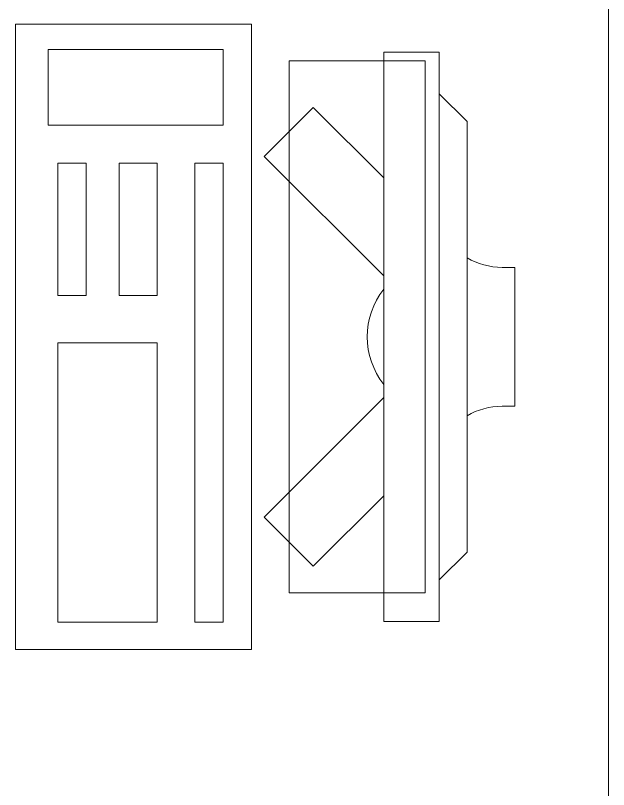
# Model space of a CAD drawing. Header units: millimetres. Extents: x -160614 to 59925, y -157025 to 0.
# Drawn here: x -113837 to -113410, y -111329 to -110771 of the extents above; entities that cross this region are included whole.
import ezdxf

# ---------------------------------------------------------------- set-up
doc = ezdxf.new("R2010")
doc.units = ezdxf.units.MM
doc.header["$LTSCALE"] = 8
doc.layers.get('0').update_dxf_attribs({"color": 9, "lineweight": 5})
doc.layers.add('72_EGR_EQP_TAG', color=9, linetype='Continuous', lineweight=5)
doc.layers.add('LOADING', color=9, linetype='Continuous', lineweight=5)
doc.layers.get('0').off()
doc.layers.get('0').freeze()

# ---------------------------------------------------------------- blocks, each defined once
blk = doc.blocks.new('GF21043-P')
blk.add_line((0.8000000000000007, 0.75), (-0.8000000000000007, 0.75))
blk = doc.blocks.new('ITCWLS1-P')
at = {"layer": 'LOADING'}
for p, q in [((-0.1699999999364366, 0.4500000000224986), (-0.1699999999982538, 2.177102942368947e-11)), ((-0.1699999999400745, 0.4500000000224986), (5.8179239204037e-11, 0.4500000000006708)), ((5.8179239204037e-11, 0.4500000000006708), (0, -5.684341886080801e-14)), ((-0.265089450882698, 0.4300000000221189, 5.314275900412946e-09), (-0.3050894508817521, 0.4300000000222326, 5.3202569008301e-09)), ((-0.3050894508817521, 0.4300000000222326, 5.3202569008301e-09), (-0.3050894508804873, 0.02000000002220759, 5.343067100739562e-09)), ((-0.265089450882698, 0.4300000000221189, 5.314275900412946e-09), (-0.2650894508814332, 0.0200000000220939, 5.33708610118977e-09)), ((-0.1495693687724042, 0.4304734261704652), (-0.1291389324400143, 0.4304734261667704)), ((-0.1291389324400143, 0.4304734261667704), (-0.1291389324433112, 0.4089273506178301)), ((-0.1969999999456604, 0.4093850739918139), (-0.2949999999728163, 0.409385074006309)), ((-0.2949999999692636, 0.0263850739974032), (-0.2949999999146087, 0.409385074006309)), ((-0.1969999999965069, 0.0263850739865461), (-0.1969999999456604, 0.4093850739918139)), ((-0.3250894508822739, 0.3800000000193791, 5.32572680053689e-09), (-0.3050894508818089, 0.4000000000197019, 5.321744499936498e-09)), ((-0.3250894508822739, 0.3800000000193791, 5.32572680053689e-09), (-0.325089450880796, 0.07000000002517481, 5.343578302063889e-09)), ((-0.3503228691952387, 0.2750000000220325), (-0.3596121910766215, 0.2750000000220325)), ((-0.3596121910766215, 0.1750000000220666), (-0.3596121910766215, 0.2750000000220325)), ((-0.3503228691952245, 0.1750000000220666), (-0.3596121910766215, 0.1750000000220666)), ((-0.325089450880796, 0.07000000002517481, 5.343578302063889e-09), (-0.3050894508804731, 0.05000000002468141, 5.341579500765803e-09)), ((-0.1969999999965069, 0.0263850739865461), (-0.2949999999728163, 0.0263850739974032)), ((-0.3050894508804873, 0.02000000002220759, 5.343067100739562e-09), (-0.2650894508814332, 0.0200000000220939, 5.33708610118977e-09)), ((-0.1699999999982538, 2.177102942368947e-11), (0, -5.684341886080801e-14))]:
    blk.add_line(p, q, dxfattribs=at)
at = {"layer": 'LOADING', "extrusion": (2.482808999990439e-10, 3.184079999999999e-10, -1)}
for p, q in [((-0.2650894508823001, 0.3395227402161254), (-0.2144258003355617, 0.3901863907624943)), ((-0.1790704612764102, 0.3548310517031723), (-0.2144258003355617, 0.3901863907624943)), ((-0.2650894508822148, 0.2688120620978225), (-0.1790704612764102, 0.3548310517031723))]:
    blk.add_line(p, q, dxfattribs=at)
at = {"layer": 'LOADING', "extrusion": (2.482808999990439e-10, -3.184080000000002e-10, -1)}
for p, q in [((-0.265089450881959, 0.1811879379461629), (-0.1790704612764387, 0.09516894834109735)), ((-0.2650894508817601, 0.110477259827519), (-0.2144258003355617, 0.05981360928160484)), ((-0.1790704612764387, 0.09516894834109735), (-0.2144258003355617, 0.05981360928160484))]:
    blk.add_line(p, q, dxfattribs=at)
at = {"layer": 'LOADING'}
for points in [[(-0.1291389324433112, 0.4089273506178301), (-0.1291389324869954, 0.09995759135557591), (-0.1495693688193853, 0.0999575913592139), (-0.1495693687722905, 0.4304734261704652)], [(-0.149568471824324, 0.0999575913592139), (-0.1495690132306038, 0.09995768589050158), (-0.1495695460430682, 0.09995784057798573), (-0.1495700616679869, 0.0999580554217232), (-0.1495705601055022, 0.09995831323413995), (-0.1495710241680115, 0.0999586226091651), (-0.1495714452618131, 0.09995897495298323), (-0.1495718147930063, 0.09995936167166519), (-0.1495721327618185, 0.09995977417167978), (-0.1495724507305738, 0.09996034135917853), (-0.1495726999493172, 0.09996092573419446), (-0.1495728718243754, 0.09996152729667074), (-0.1495729663555494, 0.09996212885920386), (-0.1495729921367399, 0.09996274760925417), (-0.1495729405743305, 0.09996335776543219), (-0.1495728202617954, 0.09996397651542566), (-0.1495726226055183, 0.09996458667166053), (-0.1495723390117689, 0.09996511948423858), (-0.1495720382305308, 0.09996560073420824), (-0.1495716858868263, 0.09996603042168317), (-0.1495713077617609, 0.0999663999529048), (-0.1495708780743144, 0.09996673510914889), (-0.1495703968242879, 0.09996703589047229), (-0.1495698640117951, 0.09996728510918729), (-0.1495692882305946, 0.09996750854668335), (-0.1495686866679762, 0.09996762026548822), (-0.1495680679180111, 0.09996765464046575), (-0.1495674319805573, 0.09996762026548822), (-0.1495667960429898, 0.09996750854668335), (-0.1495661772930532, 0.09996732807798026), (-0.1495655843242218, 0.09996707026550666), (-0.1495650343242687, 0.09996674370296432), (-0.1495645444805405, 0.09996633120294973), (-0.149564123386881, 0.0999659187028783), (-0.1495637624492474, 0.0999654202654483), (-0.1495634530742791, 0.0999648702654099), (-0.1495632124492658, 0.09996427729669222), (-0.1495630319805059, 0.09996365854669875), (-0.1495629288555165, 0.09996303120288985), (-0.1495629030742975, 0.09996240385925148), (-0.1495629632305508, 0.09996180229671836), (-0.149563074949242, 0.09996130385917468), (-0.1495632382304564, 0.09996082260920502), (-0.1495634530742791, 0.09996035854669572), (-0.1495637022930794, 0.0999599116717036), (-0.1495639858868287, 0.0999595077654476), (-0.1495643038555272, 0.09995912964046738), (-0.1495646476055015, 0.09995880307798188), (-0.1495650171368368, 0.09995851089041707), (-0.1495654124492773, 0.09995826167170208), (-0.1495658335431074, 0.09995804682796461), (-0.1495667015118443, 0.09995775464045664), (-0.1495675952618285, 0.09995760854667424), (-0.149568471824324, 0.0999575913592139)], [(-0.1495726226055183, 0.0999608827654015), (-0.1495727429180533, 0.09996131245293327), (-0.1495728374493126, 0.09996174214046505), (-0.1495728976055943, 0.09996217182793998), (-0.1495729147929694, 0.09996260151547176), (-0.1495728976055943, 0.09996303120288985), (-0.1495728374493126, 0.09996346089042163), (-0.1495727343243232, 0.09996389057795341), (-0.1495725882305123, 0.09996432026542834), (-0.1495633327618862, 0.09996436323416447), (-0.1495630921368729, 0.0999635038592146), (-0.1495630061992586, 0.09996263589039245), (-0.1495630233867757, 0.09996220620297436), (-0.1495630921368729, 0.09996176792174083), (-0.1495631866680469, 0.09996132964045046), (-0.1495633327618862, 0.0999608827654015), (-0.1495726226055183, 0.0999608827654015)], [(-0.149568471824324, 0.09995767729668614), (-0.1495701905741953, 0.09995820151544876), (-0.1495701991680107, 0.09995830464049504), (-0.1495701304180557, 0.0999583905779673), (-0.1495702335430167, 0.0999584507342206), (-0.1495703882305577, 0.09995844214046201), (-0.1495705515118289, 0.09995844214046201), (-0.14957066323052, 0.09995851089041707), (-0.1495703452618216, 0.09995850229671532), (-0.1495701819805788, 0.09995851089041707), (-0.1495700444805834, 0.09995857104669881), (-0.1495701304180557, 0.09995873432791313), (-0.1495702679179658, 0.09995883745295941), (-0.149570594480565, 0.09995892339048851), (-0.1495709640117866, 0.09995894917170745), (-0.1495711358868164, 0.09995896635916779), (-0.1495712991679738, 0.09995900073420216), (-0.1495707233867734, 0.09995900073420216), (-0.1495707233867734, 0.09995908667167441), (-0.1495709468243831, 0.09995925854667576), (-0.149571196042956, 0.09995937026548063), (-0.1495717632305684, 0.09995945620295288), (-0.149571660105579, 0.09995949057798725), (-0.1495715397929871, 0.09995948198417182), (-0.1495714280742959, 0.09995949057798725), (-0.1495713335429798, 0.09995953354672338), (-0.1495714366679692, 0.09995988589048466), (-0.1495717460429375, 0.0999599116717036), (-0.1495720726055367, 0.09995992026546219), (-0.1495719608867319, 0.09995996323419831), (-0.1495718319805235, 0.09995996323419831), (-0.149571556980618, 0.09995996323419831), (-0.1495715913555102, 0.09996010073416528), (-0.1495716772929825, 0.09996020385921156), (-0.1495719265118396, 0.09996039292167325), (-0.149572381980505, 0.09996039292167325), (-0.1495723218243938, 0.0999604530779834), (-0.1495722358868079, 0.09996046167162831), (-0.1495720468243178, 0.0999604530779834), (-0.1495720210430136, 0.09996052182793846), (-0.1495720468243178, 0.09996059057795037), (-0.1495720811993806, 0.09996066792166403), (-0.1495720726055367, 0.09996074526543453), (-0.149568574949285, 0.09996074526543453), (-0.1495685491680376, 0.09996069370299665), (-0.1495685835429867, 0.09996064214044509), (-0.1495686007306176, 0.09996058198419178), (-0.1495685491680376, 0.09996051323417987), (-0.1495636249492236, 0.09996051323417987), (-0.149563539011865, 0.09996071948421559), (-0.1495633929179974, 0.09996071948421559), (-0.1495637882304379, 0.09995994604668113), (-0.1495685147930317, 0.09995986010920888), (-0.1495684632305938, 0.0999597569841626), (-0.1495683858867949, 0.09995967964044894), (-0.1495682827618054, 0.09995961089049388), (-0.1495682054180634, 0.09995951635920619), (-0.1495654038554903, 0.09995949057798725), (-0.1495641577617732, 0.09995945620295288), (-0.1495658507305677, 0.0999594304216771), (-0.149565902293034, 0.09995939604669957), (-0.149565902293034, 0.09995932729663082), (-0.149565902293034, 0.099959249952974), (-0.14956593666804, 0.09995916401544491), (-0.1495658077618316, 0.09995906089045548), (-0.1495656616680208, 0.09995900932796076), (-0.1495654983867496, 0.09995899214044357), (-0.1495653351055353, 0.09995899214044357), (-0.1495649827618308, 0.09995902651547794), (-0.1495646476055015, 0.09995900073420216), (-0.149564879636813, 0.0999589405780057), (-0.1495651632304771, 0.0999589405780057), (-0.1495654382304963, 0.0999589405780057), (-0.1495656874492397, 0.09995888042166712), (-0.1495656530742906, 0.09995870854663735), (-0.1495656272930717, 0.09995851089041707), (-0.14956525776185, 0.09995851089041707), (-0.1495653608868395, 0.0999584507342206), (-0.1495654983867496, 0.0999584507342206), (-0.1495656530742906, 0.0999584507342206), (-0.1495657905742007, 0.0999583905779673), (-0.1495658077618316, 0.0999582960466796), (-0.1495657476056351, 0.09995820151544876), (-0.1495660483868733, 0.0999580554217232), (-0.1495663663555717, 0.09995793510921658), (-0.1495670280742445, 0.09995777182797383), (-0.1495676897930025, 0.09995768589050158), (-0.1495683515117889, 0.09995767729668614), (-0.149568471824324, 0.09995767729668614)], [(-0.1495706202617839, 0.09996450073424512), (-0.149570594480565, 0.0999646210466949), (-0.1495705772930478, 0.09996474995296012), (-0.1495723561992861, 0.09996479292175309), (-0.1495706202617839, 0.09996481010921343), (-0.1495705171367661, 0.09996490464044427), (-0.1495704913555471, 0.09996499057797337), (-0.1495705171367661, 0.09996507651544562), (-0.149570637449159, 0.09996507651544562), (-0.1495705601055022, 0.09996517964037821), (-0.1495706116679401, 0.0999652655779073), (-0.1495707233867734, 0.09996527417172274), (-0.1495709897930055, 0.0999652655779073), (-0.1495710585429606, 0.09996517964037821), (-0.1495711530743336, 0.09996511089042315), (-0.1495713593243408, 0.09996495620288215), (-0.1495713679180284, 0.09996503354670949), (-0.1495713249492781, 0.0999650937029628), (-0.1495712819805419, 0.09996515385915927), (-0.1495712733867549, 0.09996523979668837), (-0.1495720726055367, 0.0999652655779073), (-0.1495718921368052, 0.09996529135923993), (-0.1495716944805281, 0.09996529135923993), (-0.1495712991679738, 0.09996529995294168), (-0.1495711702617655, 0.09996548042170161), (-0.1495710499493725, 0.09996570385919767), (-0.1495711874493963, 0.09996575542169239), (-0.1495713679180426, 0.09996575542169239), (-0.1495717632305684, 0.09996575542169239), (-0.1495700444805834, 0.09996603901544177), (-0.1495700788555894, 0.09996596167172811), (-0.1495700874491774, 0.09996584995292324), (-0.1495699929180034, 0.0999658241717043), (-0.1495698640117951, 0.09996584995292324), (-0.149569786668053, 0.09996602182792458), (-0.1495697522929902, 0.09996613354672945), (-0.149569760886834, 0.09996624526542064), (-0.1495712991679738, 0.09996624526542064), (-0.1495698983867442, 0.09996627964045501), (-0.149569760886834, 0.09996642573418058), (-0.1495698124492719, 0.09996655464044579), (-0.1495698382305761, 0.09996662339040085), (-0.1495698382305761, 0.0999667093278731), (-0.1495707233867734, 0.09996673510914889), (-0.1495704655742429, 0.09996678667170045), (-0.1495701905741669, 0.09996678667170045), (-0.1495696147929948, 0.0999667952654022), (-0.1495695546368268, 0.09996688120287445), (-0.1495696147929948, 0.09996699292167932), (-0.1495697093242541, 0.09996701870301195), (-0.1495698382305761, 0.09996701870301195), (-0.149569760886834, 0.09996725073420976), (-0.1495687038556071, 0.09996750854668335), (-0.1495681624492136, 0.09996757729669525), (-0.149567612449232, 0.0999675687029935), (-0.1495674663555917, 0.09996748276546441), (-0.1495672944805335, 0.09996745698418863), (-0.149567122605589, 0.0999674226092111), (-0.1495670022929971, 0.09996728510918729), (-0.1495661429180473, 0.09996722495299082), (-0.1495669765117782, 0.09996716479668066), (-0.1495668046368337, 0.09996699292167932), (-0.1495666069805566, 0.09996687260922954), (-0.1495663921368475, 0.09996680385921763), (-0.149566160105536, 0.09996676948421168), (-0.149565197605483, 0.09996673510914889), (-0.1495662632305255, 0.09996673510914889), (-0.1495662202617893, 0.0999666147966991), (-0.1495662890117444, 0.09996658901542332), (-0.1495663319805942, 0.09996653745287176), (-0.1495664265117966, 0.09996642573418058), (-0.1495666069805566, 0.0999664687029167), (-0.149566658542966, 0.0999666147966991), (-0.1495667960429898, 0.09996673510914889), (-0.1495668905743059, 0.09996667495295242), (-0.149566864793087, 0.09996656323420439), (-0.1495668046368337, 0.09996646010921495), (-0.1495667015118158, 0.09996637417171428), (-0.1495665726056075, 0.0999663054217308), (-0.1495651374492581, 0.09996627964045501), (-0.1495646476055015, 0.09996627964045501), (-0.1495664007305493, 0.09996609917169508), (-0.1495664265117966, 0.09996602182792458), (-0.1495663749492167, 0.09996591010923339), (-0.1495662632305255, 0.0999658155779457), (-0.1495641577617732, 0.09996575542169239), (-0.1495661772930532, 0.09996575542169239), (-0.1495662804180711, 0.09996559214044964), (-0.1495663835430605, 0.09996560932790999), (-0.1495665124492405, 0.09996565229670296), (-0.1495665124492405, 0.09996572964041661), (-0.1495668046368337, 0.09996575542169239), (-0.149567122605589, 0.09996575542169239), (-0.1495671999492743, 0.09996568667173733), (-0.1495672858868602, 0.09996553198419633), (-0.1495671999492743, 0.09996536010919499), (-0.1495638483868191, 0.09996529995294168), (-0.1495664007305493, 0.09996522260922802), (-0.1495662632305255, 0.09996507651544562), (-0.1495663233868072, 0.0999648702654099), (-0.149563539011865, 0.09996481010921343), (-0.1495662804180711, 0.09996473276538609), (-0.1495663491680119, 0.0999646296404535), (-0.1495663663555433, 0.09996450073424512), (-0.1495665468242748, 0.09996450073424512), (-0.1495665897930252, 0.09996461245293631), (-0.1495666327617755, 0.09996474995296012), (-0.149566959324261, 0.0999647757342359), (-0.1495673202617525, 0.09996479292175309), (-0.1495673460429714, 0.09996450073424512), (-0.1495706202617839, 0.09996450073424512)], [(-0.1495707835429982, 0.09996536010919499), (-0.1495707749492112, 0.09996538589047077), (-0.1495707663556232, 0.09996540307793111), (-0.1495707147930432, 0.0999654288592069), (-0.14957066323052, 0.09996544604672408), (-0.1495706202617839, 0.09996547182794302), (-0.149570594480565, 0.09996544604672408), (-0.1495705772930478, 0.0999654202654483), (-0.1495705858867211, 0.09996538589047077), (-0.1495706030742383, 0.09996536010919499), (-0.1495706288555709, 0.09996534292173465), (-0.1495706546367899, 0.09996533432791921), (-0.1495706890118242, 0.09996533432791921), (-0.1495707233867734, 0.09996536010919499), (-0.1495707835429982, 0.09996536010919499)], [(-0.149570439793024, 0.09996536010919499), (-0.1495704054179754, 0.09996553198419633), (-0.1495703796367707, 0.09996562651542718), (-0.1495703280741907, 0.09996570385919767), (-0.1495700444805834, 0.09996570385919767), (-0.1495700444805834, 0.09996550620292055), (-0.1495701476055444, 0.09996551479673599), (-0.1495702249492297, 0.09996544604672408), (-0.1495703108868156, 0.09996536870295358), (-0.149570439793024, 0.09996536010919499)], [(-0.1495698983867442, 0.0999648702654099), (-0.1495698811991986, 0.09996500776543371), (-0.1495698038555702, 0.09996516245291787), (-0.1495696749492481, 0.09996521401541258), (-0.1495695202618208, 0.09996521401541258), (-0.1495691851056336, 0.09996522260922802), (-0.149569477292971, 0.09996498198421477), (-0.1495696577618162, 0.09996488745292709), (-0.1495698640117951, 0.0999648702654099), (-0.1495698983867442, 0.0999648702654099)], [(-0.1495697179179842, 0.09996536010919499), (-0.1495696663555179, 0.09996549760919038), (-0.1495695804180457, 0.09996565229670296), (-0.1495693397930324, 0.09996569526543908), (-0.149569090574218, 0.09996569526543908), (-0.149568574949285, 0.09996570385919767), (-0.1495685577617678, 0.09996560932790999), (-0.1495686007306176, 0.09996551479673599), (-0.1495687554180449, 0.09996536010919499), (-0.1495697179179842, 0.09996536010919499)], [(-0.1495692108868525, 0.09996633120294973), (-0.1495691851056336, 0.09996637417171428), (-0.1495691163555364, 0.09996638276544445), (-0.1495690476055813, 0.0999663999529048), (-0.1495690046367315, 0.0999664687029167), (-0.1495691507305992, 0.09996651167165282), (-0.1495692968241826, 0.09996648589040547), (-0.1495694429180219, 0.09996645151545636), (-0.1495696147929948, 0.09996645151545636), (-0.1495696405741853, 0.0999666147966991), (-0.1495694686992408, 0.09996665776543523), (-0.1495692710429637, 0.09996664057791804), (-0.1495688585430059, 0.0999666147966991), (-0.1495687983867811, 0.09996651167165282), (-0.149568574949285, 0.09996647729673214), (-0.1495684460430766, 0.09996645151545636), (-0.1495683257305416, 0.09996636557792726), (-0.1495692108868525, 0.09996633120294973)], [(-0.1495694171368029, 0.09996586714044042), (-0.1495693226055437, 0.09996597885921688), (-0.1495692280742276, 0.09996618510922417), (-0.1495684288555594, 0.09996618510922417), (-0.1495684116680138, 0.09996605620295895), (-0.1495684890118127, 0.09996590151541795), (-0.1495683429179735, 0.09996587573419902), (-0.1495684116680138, 0.09996585854673867), (-0.1495689186992593, 0.09996584995292324), (-0.1495694171368029, 0.09996586714044042)], [(-0.1495687554180449, 0.0999648702654099), (-0.1495686952617632, 0.09996507651544562), (-0.1495685405742506, 0.0999650937029628), (-0.1495683686992777, 0.0999651022967214), (-0.1495683515117605, 0.09996489604674252), (-0.1495685405742506, 0.0999648702654099), (-0.1495687554180449, 0.0999648702654099)], [(-0.1495685147930317, 0.09996000620299128), (-0.1495684890118127, 0.09996034995293712), (-0.1495637624492474, 0.09996037573415606), (-0.1495637624492474, 0.09996028979662697), (-0.1495637968242818, 0.09996019526545297), (-0.1495638741680239, 0.09996000620299128), (-0.1495685147930317, 0.09996000620299128)], [(-0.1495676897929741, 0.09995922417169822), (-0.1495678530742452, 0.0999592757341361), (-0.1495679476056182, 0.09995930151541188), (-0.1495680421367922, 0.09995934448420485), (-0.14956777573056, 0.09995939604669957), (-0.1495674749491798, 0.09995939604669957), (-0.1495668561992431, 0.09995939604669957), (-0.1495669163556101, 0.09995931010917047), (-0.1495670968242564, 0.09995926714049119), (-0.1495672858868602, 0.09995925854667576), (-0.1495674921368106, 0.09995925854667576), (-0.1495676897929741, 0.09995922417169822)], [(-0.149567612449232, 0.09996609917169508), (-0.149567715574193, 0.09996618510922417), (-0.1495676811993008, 0.09996618510922417), (-0.1495676296368629, 0.09996618510922417), (-0.1495676038556155, 0.09996618510922417), (-0.1495675780742829, 0.09996616792170698), (-0.1495675694806096, 0.09996614214037436), (-0.1495675694806096, 0.09996609917169508), (-0.149567612449232, 0.09996609917169508)], [(-0.1495673460429714, 0.0999648702654099), (-0.1495672515117974, 0.09996500776543371), (-0.1495671827618423, 0.09996517964037821), (-0.1495669765117782, 0.09996520542171083), (-0.1495667530742537, 0.09996522260922802), (-0.1495667530742537, 0.0999648702654099), (-0.1495673202617525, 0.0999648702654099), (-0.1495673460429714, 0.0999648702654099)]]:
    blk.add_lwpolyline(points, dxfattribs=at)
for points in [[(-0.1018984156073657, 0.4304734261639851), (-0.03039169360621941, 0.430473426156766), (-0.03039169363538008, 0.2294380549173525), (-0.1018984156364695, 0.2294380549245716)], [(-0.1018984156401075, 0.1953641349062991), (-0.07465770397172378, 0.195364134902718), (-0.07465770398562199, 0.09995759134710624), (-0.1018984156540057, 0.09995759135063054)], [(-0.0303916936390749, 0.19536413489908), (-0.05082212997157853, 0.19536413489908), (-0.05082212998445357, 0.09995759134392301), (-0.03039169365186467, 0.09995759134386617)], [(-0.149569440002665, 0.09996346430301628), (-0.149569438420798, 0.0999634824943314), (-0.1495694336751683, 0.09996349989472719), (-0.1495694257660034, 0.09996351650414681), (-0.1495694146930191, 0.09996353074080844), (-0.1495694012472768, 0.0999635433956314), (-0.1495693854287623, 0.09996355288672021), (-0.1495693688193569, 0.09996355921407485), (-0.1495693506279565, 0.09996356633240566), (-0.1495693340185653, 0.09996357582355131), (-0.1495693197819037, 0.09996358847837428), (-0.1495693079179858, 0.09996360350595523), (-0.1495692984269681, 0.0999636201154317), (-0.1495692920994713, 0.09996363830668997), (-0.149569288935794, 0.09996365728892442), (-0.1495692897267418, 0.09996367627110203), (-0.1495692936813384, 0.09996369525333648), (-0.1495693007996977, 0.09996371265373227), (-0.1495693102908433, 0.09996372926309505), (-0.1495693229455526, 0.09996374349981352), (-0.1495693379732472, 0.099963755363774), (-0.1495693553736004, 0.09996376406388663), (-0.1495693735648445, 0.09996377039135496), (-0.1495693925470505, 0.09996377276411295), (-0.1495698908304064, 0.09996377276411295), (-0.1495699074398544, 0.09996377197319362), (-0.1495699232583547, 0.09996376801859697), (-0.1495699382859073, 0.09996376090026615), (-0.149569951731678, 0.09996375219998299), (-0.1495699643864725, 0.09996374112705553), (-0.1495699738776466, 0.09996372768131323), (-0.1495699817868399, 0.09996371265373227), (-0.1495699865323559, 0.09996369683517514), (-0.1495699881143082, 0.09996368022575552), (-0.1495699873233605, 0.09996366361633591), (-0.1495699841595695, 0.09996364779777878), (-0.1495699778322432, 0.09996363277019782), (-0.1495699691320169, 0.09996361853353619), (-0.1495699580590042, 0.0999636066696894), (-0.1495699446132903, 0.09996359638762442), (-0.1495699303766287, 0.09996358847837428), (-0.1495699145581284, 0.09996358294188212), (-0.1495698916213541, 0.09996357661449906), (-0.1495698702663049, 0.09996356791430117), (-0.1495698497022602, 0.09996355525953504), (-0.1495698315108029, 0.09996354102287341), (-0.1495698149013549, 0.09996352441334011), (-0.1495698006646933, 0.0999635054311625), (-0.1495697895917374, 0.09996348486708939), (-0.1495697808916105, 0.0999634635121538), (-0.149569774564128, 0.099963440575209), (-0.1495697721913842, 0.09996341684745857), (-0.1495697247358692, 0.09996244400861087), (-0.1495697207812725, 0.09996237915277106), (-0.1495697191994338, 0.09996231350589824), (-0.1495697207812725, 0.09996224865000158), (-0.1495697247358692, 0.09996218300307191), (-0.1495697286904658, 0.09996214029314388), (-0.1495697365998012, 0.09996209837402148), (-0.1495697468817525, 0.09996205645495593), (-0.1495697595365755, 0.09996201532686655), (-0.1495697753550758, 0.09996197498963966), (-0.1495697935464193, 0.09996193623425143), (-0.1495698149013549, 0.09996189826989621), (-0.1495698378383565, 0.09996186188720912), (-0.1495698639389218, 0.09996182787745056), (-0.1495698916213541, 0.09996179465849764), (-0.149569922467407, 0.09996176381247324), (-0.1495699541044075, 0.09996173533914998), (-0.1495699881143082, 0.09996170923858472), (-0.1495700237059054, 0.09996168471985811), (-0.1495700616703459, 0.09996166336486567), (-0.1495700996347296, 0.09996164438268806), (-0.149570139971928, 0.0999616277732116), (-0.1495701803091549, 0.09996161353654998), (-0.1495702222282205, 0.09996160246362251), (-0.1495702641473144, 0.09996159455437237), (-0.1495703076481902, 0.09996158901788021), (-0.1495703503582035, 0.09996158664506538), (-0.1495703930681884, 0.09996158664506538), (-0.1495704365690642, 0.09996159059966203), (-0.1495704856066595, 0.09996159850896902), (-0.1495705338530797, 0.09996160958195333), (-0.1495705813086943, 0.09996162381861495), (-0.1495706279732474, 0.0999616412189539), (-0.1495706738469096, 0.09996166178302701), (-0.1495707062748295, 0.09996167839244663), (-0.1495707363301335, 0.09996169816560041), (-0.1495707655943477, 0.09996172031156902), (-0.1495707924858323, 0.09996174483023879), (-0.1495708162135543, 0.09996177172172338), (-0.1495708383594945, 0.09996180098596597), (-0.1495708573416721, 0.09996183183204721), (-0.1495708739510917, 0.09996186505094329), (-0.149570887396834, 0.09996189906081554), (-0.1495709063791537, 0.0999619599620587), (-0.1495709229885449, 0.09996202165427803), (-0.1495709364343156, 0.09996208492833603), (-0.1495709475072715, 0.09996214820233718), (-0.1495709554164932, 0.09996221147645201), (-0.1495709609529285, 0.09996227554148618), (-0.1495709625348809, 0.0999623396064635), (-0.1495709617439331, 0.09996240367144082), (-0.1495709585801421, 0.09996246773641815), (-0.149570887396834, 0.099963440575209), (-0.149570882651318, 0.09996346034836279), (-0.1495708755329304, 0.09996347853967791), (-0.1495708660418984, 0.09996349594001686), (-0.1495708541779948, 0.09996351175857399), (-0.1495708399413331, 0.09996352599523561), (-0.1495708241228328, 0.09996353785911083), (-0.1495708067224939, 0.09996354814120423), (-0.149570787740231, 0.09996355525953504), (-0.1495707687580534, 0.09996355921407485), (-0.1495707521486338, 0.09996356712338184), (-0.1495707379119438, 0.09996357661449906), (-0.1495707244662299, 0.09996358847837428), (-0.1495707141841507, 0.0999636027150359), (-0.1495707054839244, 0.09996361774261686), (-0.1495706991565555, 0.09996363435209332), (-0.1495706959929066, 0.09996365175243227), (-0.1495706959929066, 0.09996366994374739), (-0.1495706983656362, 0.09996368734408634), (-0.1495707031111806, 0.09996370395350596), (-0.1495707110204592, 0.09996371977206309), (-0.1495707213025241, 0.09996373400872471), (-0.1495707339572334, 0.09996374666349084), (-0.149570748193895, 0.09996375694555582), (-0.149570764012509, 0.09996376564578213), (-0.1495707806219571, 0.09996377039135496), (-0.1495707980222676, 0.09996377355503228), (-0.1495708162135543, 0.09996377276411295), (-0.1495715517745566, 0.09996377276411295), (-0.1495715707568195, 0.09996377039135496), (-0.1495715889481062, 0.0999637648548628), (-0.1495716055574974, 0.09996375694555582), (-0.1495716213760119, 0.09996374587262835), (-0.1495716348217684, 0.09996373321780538), (-0.1495716466856436, 0.09996371819016758), (-0.1495716553858699, 0.09996370158074797), (-0.149571661713253, 0.09996368338948969), (-0.1495716648769303, 0.09996366440725524), (-0.1495716656678212, 0.09996364542502079), (-0.1495716632950916, 0.09996362644278634), (-0.1495716577586563, 0.09996360825152806), (-0.14957164905843, 0.09996359164210844), (-0.149571638776365, 0.09996357582355131), (-0.149571625330708, 0.09996356237786586), (-0.1495716103030418, 0.09996355051396222), (-0.1495715929027028, 0.0999635418137359), (-0.1495715755023355, 0.09996353548638126), (-0.1495715588929443, 0.09996352757707427), (-0.149571543074444, 0.0999635172950093), (-0.149571530419621, 0.09996350384932384), (-0.1495715193466083, 0.09996348882168604), (-0.149571510646382, 0.09996347221232327), (-0.1495715059008944, 0.09996345402100815), (-0.149571503528108, 0.09996343582963618), (-0.1495715043190557, 0.09996341684745857), (-0.1495715517745566, 0.09996244400861087), (-0.1495715573111056, 0.0999623759890369), (-0.1495715588929443, 0.0999623071785436), (-0.1495715581019965, 0.09996223836799345), (-0.1495715533563668, 0.09996216955738646), (-0.1495715462380929, 0.09996210074683631), (-0.1495715351651086, 0.09996203272726234), (-0.1495715209284469, 0.09996196549855085), (-0.1495715043190557, 0.09996189906081554), (-0.1495714892914464, 0.09996185555985448), (-0.1495714718911074, 0.09996181364078893), (-0.1495714521178968, 0.09996177330356204), (-0.1495714291811225, 0.09996173375725448), (-0.149571403871505, 0.09996169658376175), (-0.1495713761890727, 0.09996166020118835), (-0.1495713461339108, 0.09996162698229227), (-0.1495713137059056, 0.09996159455437237), (-0.1495712796961186, 0.0999615652900161), (-0.1495712433135168, 0.09996153760761217), (-0.1495712053491332, 0.09996151308888557), (-0.1495711658028256, 0.09996149094303064), (-0.1495711246747078, 0.09996147196079619), (-0.1495710503275802, 0.09996144190557743), (-0.1495709759805948, 0.09996141580506901), (-0.1495708992607661, 0.09996139286818106), (-0.1495708225409942, 0.09996137309508413), (-0.1495707450302177, 0.099961357276527), (-0.1495706667286356, 0.09996134383084154), (-0.1495705876360205, 0.09996133433975274), (-0.1495705085434054, 0.09996132801234126), (-0.1495704294508187, 0.09996132484866393), (-0.1495703495672558, 0.09996132563952642), (-0.1495702704747828, 0.09996132959417992), (-0.1495702103643168, 0.09996133750343006), (-0.1495701510449408, 0.09996134857641437), (-0.1495700925164556, 0.099961362813076), (-0.1495700347788613, 0.09996138021341494), (-0.1495699778322432, 0.09996139998651188), (-0.1495699216765161, 0.09996142213248049), (-0.1495698671025991, 0.09996144823304576), (-0.1495698196469846, 0.09996147116987686), (-0.1495697737732371, 0.09996149806136145), (-0.1495697294814136, 0.09996152732560404), (-0.1495696875623196, 0.09996155975358079), (-0.1495696480160404, 0.09996159455437237), (-0.1495696100516568, 0.0999616317278651), (-0.1495695752508652, 0.09996167206509199), (-0.1495695428229453, 0.0999617139841007), (-0.1495695135587312, 0.09996175748506175), (-0.1495694874581659, 0.09996180414964329), (-0.1495694621484915, 0.09996185476887831), (-0.1495694407935559, 0.09996190697006568), (-0.1495694210203453, 0.0999619599620587), (-0.149569405201845, 0.09996201374497105), (-0.1495693917561027, 0.09996206831891641), (-0.1495693806832321, 0.09996212447464359), (-0.1495693735648445, 0.0999621798393946), (-0.1495693688193569, 0.09996223678615479), (-0.1495693672375182, 0.09996229294188197), (-0.1495693688193569, 0.0999623490975523)], [(-0.1495665689417365, 0.099963440575209), (-0.1495665673598978, 0.09996345876658097), (-0.1495665626143534, 0.09996347616691992), (-0.1495665547050749, 0.09996349277639638), (-0.1495665436321758, 0.099963507013058), (-0.1495665301864619, 0.09996351966782413), (-0.149566514367848, 0.09996352915896978), (-0.1495664977583999, 0.09996353548638126), (-0.1495664795671416, 0.0999635418137359), (-0.1495664621668027, 0.09996355051396222), (-0.1495664463483024, 0.09996356158688968), (-0.1495664329025885, 0.09996357503263198), (-0.1495664218295758, 0.09996359085113227), (-0.1495664131293495, 0.09996360825152806), (-0.1495664068020233, 0.09996362644278634), (-0.1495664044292653, 0.09996364542502079), (-0.1495664044292653, 0.09996366519811772), (-0.1495664083838619, 0.09996368418040902), (-0.1495664147111881, 0.0999637023716673), (-0.1495664242023622, 0.09996371898114376), (-0.1495664360662374, 0.09996373400872471), (-0.1495664503028991, 0.09996374745446701), (-0.1495664661213993, 0.09996375773653199), (-0.1495664835217383, 0.09996376564578213), (-0.1495665025040296, 0.09996377118221744), (-0.1495665214862356, 0.09996377276411295), (-0.1495672333194022, 0.09996377276411295), (-0.149567249928964, 0.09996377197319362), (-0.1495672657474643, 0.09996376801859697), (-0.1495672807750168, 0.09996376090026615), (-0.1495672942207875, 0.09996375219998299), (-0.1495673068756105, 0.09996374112705553), (-0.149567316366614, 0.09996372768131323), (-0.1495673242759494, 0.09996371265373227), (-0.149567329021437, 0.09996369683517514), (-0.1495673306032756, 0.09996368022575552), (-0.1495673298123847, 0.09996366361633591), (-0.149567326648679, 0.09996364779777878), (-0.1495673203213528, 0.09996363277019782), (-0.1495673116211265, 0.09996361853353619), (-0.1495673005481137, 0.0999636066696894), (-0.1495672871023999, 0.09996359638762442), (-0.1495672728657382, 0.09996358847837428), (-0.1495672570472379, 0.09996358294188212), (-0.149567239646899, 0.09996357819636614), (-0.149567223037451, 0.09996357028705916), (-0.1495672080098984, 0.09996356000505102), (-0.1495671945641277, 0.09996354735022805), (-0.1495671827002525, 0.09996353311356643), (-0.1495671740000262, 0.0999635172950093), (-0.1495671668817522, 0.09996350068564652), (-0.1495671629270134, 0.0999634824943314), (-0.1495671621361225, 0.09996346430301628), (-0.1495671621361225, 0.09996282365312936), (-0.1495682061582784, 0.09996282365312936), (-0.1495682061582784, 0.09996346430301628), (-0.1495682045764397, 0.0999634824943314), (-0.1495682014127624, 0.09996350068564652), (-0.1495681942943747, 0.09996351808598547), (-0.1495681855942479, 0.09996353390448576), (-0.14956817373033, 0.09996354814120423), (-0.1495681602846162, 0.09996356000505102), (-0.1495681452570068, 0.09996357028705916), (-0.1495681286476156, 0.09996357819636614), (-0.1495681112472766, 0.09996358294188212), (-0.1495680954286627, 0.09996358847837428), (-0.1495680804010533, 0.09996359559670509), (-0.1495680669553394, 0.09996360587877007), (-0.1495680558824688, 0.09996361853353619), (-0.1495680463912947, 0.09996363197927849), (-0.1495680400639685, 0.09996364779777878), (-0.1495680361092298, 0.09996366361633591), (-0.1495680353183388, 0.09996368022575552), (-0.1495680376910684, 0.09996369683517514), (-0.1495680424367265, 0.0999637134446516), (-0.1495680503458914, 0.09996372768131323), (-0.1495680598370654, 0.09996374112705553), (-0.1495680724918884, 0.09996375299098759), (-0.1495680867285358, 0.09996376169118548), (-0.1495681017561026, 0.09996376801859697), (-0.1495681183655506, 0.09996377197319362), (-0.1495681349749418, 0.09996377276411295), (-0.1495688705359441, 0.09996377276411295), (-0.1495688863545581, 0.09996377197319362), (-0.1495689021730584, 0.09996376722762079), (-0.1495689172006678, 0.09996376090026615), (-0.1495689306463817, 0.09996375140906366), (-0.1495689425102, 0.0999637403361362), (-0.149568952792265, 0.0999637268903939), (-0.1495689599106527, 0.09996371265373227), (-0.1495689646561402, 0.09996369683517514), (-0.1495689662379789, 0.09996368022575552), (-0.149568965447088, 0.09996366440725524), (-0.1495689622833822, 0.09996364779777878), (-0.1495689559559139, 0.09996363277019782), (-0.1495689472558297, 0.09996361932445552), (-0.1495689369737647, 0.0999636066696894), (-0.149568923527994, 0.09996359638762442), (-0.1495689092913324, 0.09996358847837428), (-0.1495688942637798, 0.09996358294188212), (-0.1495688776543318, 0.09996357503263198), (-0.1495688626267793, 0.09996356395970452), (-0.1495688491810085, 0.09996355130488155), (-0.1495688381080527, 0.09996353627730059), (-0.1495688301988309, 0.09996351966782413), (-0.1495688246622819, 0.09996350147656585), (-0.1495688222895524, 0.09996348328525073), (-0.1495688230804433, 0.09996346430301628), (-0.1495688230804433, 0.09996173296633515), (-0.1495688214986046, 0.0999617139841007), (-0.149568823871391, 0.09996169500192309), (-0.1495688286168786, 0.0999616776015273), (-0.1495688373171049, 0.09996166020118835), (-0.1495688483901176, 0.0999616451736074), (-0.1495688618358315, 0.09996163251872758), (-0.1495688768634409, 0.09996162144585696), (-0.1495688942637798, 0.09996161432752615), (-0.1495689124550381, 0.099961608791034), (-0.149568929064543, 0.09996160009086452), (-0.1495689440921524, 0.09996158901788021), (-0.1495689567468617, 0.09996157557208107), (-0.1495689670289266, 0.09996155975358079), (-0.1495689749382052, 0.099961542353185), (-0.1495689788928019, 0.09996152416192672), (-0.1495689804746405, 0.09996150597055475), (-0.1495689781018825, 0.09996148698837715), (-0.1495689733563665, 0.09996146879711887), (-0.1495689646561402, 0.09996145218767083), (-0.1495689535831559, 0.09996143716006145), (-0.1495689401374136, 0.09996142450523848), (-0.1495689243189418, 0.0999614134322826), (-0.1495689069186028, 0.0999614063139802), (-0.1495688887273161, 0.09996140156840738), (-0.1495688705359441, 0.09996140077748805), (-0.1495681587027775, 0.09996140077748805), (-0.1495681397205715, 0.09996140235932671), (-0.1495681223201188, 0.0999614063139802), (-0.1495681049197799, 0.0999614142231735), (-0.1495680898922274, 0.09996142450523848), (-0.1495680764464566, 0.09996143795103762), (-0.1495680653735008, 0.09996145297856174), (-0.149568057464279, 0.0999614695880382), (-0.14956805192773, 0.09996148698837715), (-0.1495680503458914, 0.09996150597055475), (-0.1495680511368391, 0.09996152416192672), (-0.1495680558824688, 0.099961542353185), (-0.1495680630007143, 0.09996155975358079), (-0.1495680732827793, 0.09996157478116174), (-0.1495680859376307, 0.09996158901788021), (-0.1495681001742923, 0.09996160009086452), (-0.1495681167836835, 0.09996160800005782), (-0.1495681349749418, 0.09996161432752615), (-0.1495681500025512, 0.09996161907304213), (-0.1495681642392128, 0.09996162698229227), (-0.1495681768940074, 0.09996163647343792), (-0.1495681871761008, 0.09996164912820404), (-0.1495681958763271, 0.09996166257394634), (-0.1495682014127624, 0.0999616776015273), (-0.1495682053673306, 0.09996169262910826), (-0.1495682061582784, 0.09996170923858472), (-0.1495682061582784, 0.09996253891983997), (-0.1495671621361225, 0.09996253891983997), (-0.1495671621361225, 0.09996170923858472), (-0.1495671629270134, 0.0999616910472696), (-0.1495671668817522, 0.09996167285601132), (-0.1495671740000262, 0.09996165624653486), (-0.1495671827002525, 0.09996164042803457), (-0.1495671945641277, 0.09996162619137294), (-0.1495672080098984, 0.09996161353654998), (-0.149567223037451, 0.09996160325454184), (-0.149567239646899, 0.0999615953452917), (-0.1495672570472379, 0.09996159059966203), (-0.1495672728657382, 0.09996158506322672), (-0.1495672871023999, 0.09996157715391973), (-0.1495673005481137, 0.09996156766283093), (-0.1495673116211265, 0.09996155500795112), (-0.1495673211122437, 0.09996154077128949), (-0.1495673274395983, 0.09996152574376538), (-0.1495673306032756, 0.09996150913428892), (-0.1495673313942234, 0.0999614925248693), (-0.1495673298123847, 0.09996147670636901), (-0.1495673250668403, 0.0999614600969494), (-0.1495673171575618, 0.09996144586023092), (-0.1495673068756105, 0.09996143241454547), (-0.1495672950116784, 0.09996142134156116), (-0.1495672807750168, 0.09996141185047236), (-0.1495672657474643, 0.09996140552306088), (-0.149567249928964, 0.09996140156840738), (-0.1495672333194022, 0.09996140077748805), (-0.1495665214862356, 0.09996140077748805), (-0.1495665040858682, 0.09996140235932671), (-0.149566488267368, 0.09996140789581887), (-0.1495664732398154, 0.09996141580506901), (-0.1495664597940731, 0.09996142608713399), (-0.1495664487210888, 0.09996143874190011), (-0.1495664392299147, 0.09996145297856174), (-0.1495664329025885, 0.09996146879711887), (-0.1495664297387975, 0.09996148540653849), (-0.1495664289478498, 0.0999615020159581), (-0.1495664313207499, 0.09996151941632547), (-0.1495664360662374, 0.09996153523485418), (-0.1495664439754592, 0.09996155026243514), (-0.149566455048415, 0.09996156370817744), (-0.149566467703238, 0.09996157478116174), (-0.1495664819398996, 0.09996158427230739), (-0.1495664977583999, 0.09996159059966203), (-0.1495665135769002, 0.09996159929988835), (-0.1495665286045096, 0.09996161037287266), (-0.1495665412593326, 0.09996162302769562), (-0.1495665515413975, 0.09996163805527658), (-0.1495665602416238, 0.0999616546646962), (-0.1495665657780592, 0.09996167206509199), (-0.1495665689417365, 0.09996169025635027), (-0.1495665689417365, 0.09996170923858472)], [(-0.1495644524241868, 0.09996370711724012), (-0.149564521234737, 0.09996373321780538), (-0.1495645900452871, 0.09996375615469333), (-0.1495646604376759, 0.09996377592784711), (-0.149564731620984, 0.09996379253720988), (-0.1495648035952115, 0.09996380677387151), (-0.1495648755695527, 0.09996381705593649), (-0.1495649483348132, 0.0999638241742673), (-0.1495650210999884, 0.0999638281289208), (-0.1495650938651352, 0.09996382891984013), (-0.1495651674211729, 0.09996382654708214), (-0.1495652401863481, 0.09996382021964223), (-0.1495652947602366, 0.0999638146831785), (-0.1495653485431774, 0.09996380598300902), (-0.1495654015352272, 0.09996379332818606), (-0.1495654545271776, 0.09996377830054826), (-0.1495655059374883, 0.09996376090026615), (-0.1495655565567802, 0.0999637403361362), (-0.149565606385039, 0.09996371660832892), (-0.1495656538406536, 0.09996368971687275), (-0.1495657005052635, 0.09996366124357792), (-0.149565745587978, 0.0999636296065205), (-0.1495657882979629, 0.09996359559670509), (-0.1495658286351897, 0.09996355921407485), (-0.149565867390578, 0.09996352045874346), (-0.1495659045640139, 0.09996347933065408), (-0.1495659385738861, 0.09996343662061236), (-0.1495659702108867, 0.09996339232873197), (-0.1495659994751577, 0.09996334566415044), (-0.1495660192482262, 0.09996330453600422), (-0.1495660358577879, 0.09996326261693866), (-0.1495660493035018, 0.09996321832511512), (-0.1495660603763724, 0.09996317403329158), (-0.1495660674947601, 0.09996312895037818), (-0.1495660706584374, 0.09996308307671598), (-0.1495660714493852, 0.0999630379939731), (-0.1495660682857078, 0.0999629921203109), (-0.1495660627491588, 0.09996294703751119), (-0.1495660532580985, 0.09996290195476831), (-0.1495660398123846, 0.0999628584538641), (-0.1495660239938843, 0.09996281574382238), (-0.1495660050115646, 0.09996277382475682), (-0.149565983656629, 0.09996273348747309), (-0.1495659583470115, 0.09996269552311787), (-0.1495659306646075, 0.09996265914051605), (-0.1495659006094456, 0.09996262433975289), (-0.1495658681815257, 0.09996259270269547), (-0.1495658333807341, 0.0999625626475904), (-0.1495657922525595, 0.09996252863774657), (-0.1495657487516837, 0.0999624962097414), (-0.1495657044598602, 0.09996246694549882), (-0.1495656577952502, 0.09996244005407107), (-0.1495656095487163, 0.09996241632620695), (-0.1495655605113768, 0.09996239497121451), (-0.1495655098921134, 0.09996237678001307), (-0.1495654584818737, 0.09996236175237527), (-0.1495654062807716, 0.0999623490975523), (-0.1495649317253083, 0.09996227791430101), (-0.1495648945518724, 0.09996227000499402), (-0.1495648589600194, 0.09996225814114723), (-0.1495648233684221, 0.09996224469540493), (-0.1495647901494692, 0.09996222729500914), (-0.1495647577215493, 0.09996220831283154), (-0.1495647268754965, 0.09996218616686292), (-0.1495646976112255, 0.0999621624389988), (-0.1495646707197693, 0.09996213554757105), (-0.1495646517375633, 0.09996211419257861), (-0.1495646351280584, 0.09996209046482818), (-0.1495646216822877, 0.09996206515518224), (-0.1495646106094455, 0.09996203905467382), (-0.1495646019092192, 0.0999620113722699), (-0.1495645963727839, 0.09996198289894664), (-0.1495645932089928, 0.09996195442562339), (-0.1495645939998838, 0.09996192595230013), (-0.1495645971636748, 0.09996189747892004), (-0.1495646027001101, 0.09996186900553994), (-0.1495646121912841, 0.09996184132319286), (-0.1495646240551878, 0.09996181522262759), (-0.1495646382918494, 0.09996179070395783), (-0.1495646549012406, 0.09996176697609371), (-0.1495646738834466, 0.09996174562110127), (-0.1495646952384959, 0.09996172584800433), (-0.1495647181752702, 0.09996170923858472), (-0.149564754557872, 0.09996168551077744), (-0.1495647933132602, 0.0999616657376805), (-0.1495648328594825, 0.09996164754636538), (-0.1495648731968231, 0.09996163251872758), (-0.1495649151158602, 0.09996161986396146), (-0.1495649570349258, 0.09996161037287266), (-0.1495650005358584, 0.09996160404543275), (-0.1495650432458149, 0.09996160009086452), (-0.1495650867467475, 0.09996159929988835), (-0.1495651302476233, 0.09996160088172701), (-0.1495651737486412, 0.09996160641821916), (-0.1495652164586261, 0.09996161432752615), (-0.1495652647050747, 0.09996162460953428), (-0.1495653113696562, 0.09996163726435725), (-0.149565358034323, 0.09996165387372002), (-0.1495654039079852, 0.09996167285601132), (-0.1495654474088894, 0.09996169421100376), (-0.149565490118988, 0.09996171872967352), (-0.1495655312471627, 0.09996174562110127), (-0.1495655707934418, 0.09996177567632003), (-0.1495656079668777, 0.09996180731337745), (-0.1495656435585886, 0.09996184132319286), (-0.1495656767774278, 0.09996187770576626), (-0.1495657076235375, 0.09996191567023516), (-0.1495657360968607, 0.09996195600746205), (-0.1495657621973976, 0.0999619979265276), (-0.1495657859252049, 0.09996204063651248), (-0.1495657938343982, 0.09996205566409344), (-0.1495658049074109, 0.09996206910983574), (-0.1495658183531248, 0.09996208018282005), (-0.1495658333807341, 0.09996208809201335), (-0.1495658555266743, 0.099962097583159), (-0.1495658784634486, 0.09996210391057048), (-0.1495659014003365, 0.0999621070742478), (-0.1495659259190631, 0.09996210786516713), (-0.1495659496467852, 0.0999621054923523), (-0.1495659725836731, 0.09996209995591698), (-0.1495659947296133, 0.09996209204666684), (-0.1495660160845489, 0.09996208097368253), (-0.1495660358577879, 0.09996206752799708), (-0.1495660540490462, 0.09996205250035928), (-0.1495660698675465, 0.099962034309101), (-0.1495660833132604, 0.09996201453594722), (-0.1495660943862731, 0.09996199318095478), (-0.1495661007135993, 0.09996197024412368), (-0.149566104668196, 0.0999619465163164), (-0.149566104668196, 0.0999619219975898), (-0.1495661007135993, 0.09996189826989621), (-0.1495660943862731, 0.09996187533295142), (-0.1495660754039818, 0.09996183262296654), (-0.1495660540490462, 0.09996179149482032), (-0.1495660295303196, 0.0999617519485696), (-0.1495660018478873, 0.09996171477507687), (-0.1495659710018344, 0.09996167997434213), (-0.1495659385738861, 0.09996164675538921), (-0.1495659029821752, 0.09996161670028414), (-0.1495658658087393, 0.09996158901788021), (-0.1495658270533511, 0.09996156449909677), (-0.1495657859252049, 0.09996154314410433), (-0.1495657234420094, 0.09996150992526509), (-0.1495656601680366, 0.09996147987004633), (-0.1495655953120831, 0.09996145297856174), (-0.149565529665324, 0.0999614292508113), (-0.1495654632273897, 0.09996140789581887), (-0.1495653952077589, 0.09996138970456059), (-0.1495653263972088, 0.09996137546789896), (-0.1495652575866586, 0.09996136360399532), (-0.1495651879853028, 0.09996135490382585), (-0.149565117592914, 0.0999613493673337), (-0.149565047991473, 0.09996134778549504), (-0.1495649775990557, 0.09996134857641437), (-0.1495649079976147, 0.09996135332198719), (-0.1495648550054227, 0.09996136044028958), (-0.1495648028043206, 0.09996136993140681), (-0.1495647506032753, 0.0999613833771491), (-0.1495646999839835, 0.09996139919564939), (-0.1495646501556109, 0.09996141738690767), (-0.1495646011182714, 0.09996143874190011), (-0.149564553662799, 0.09996146246970739), (-0.1495645069980753, 0.09996148936119198), (-0.1495644627062518, 0.09996151862543456), (-0.1495644192053476, 0.09996154947151581), (-0.1495643780772014, 0.09996158348133122), (-0.1495643385309222, 0.09996161907304213), (-0.1495643013574863, 0.09996165703745419), (-0.149564265765747, 0.09996169737468108), (-0.1495642333377134, 0.09996173929374663), (-0.1495642024916606, 0.09996178279465084), (-0.1495641740183089, 0.09996182787745056), (-0.149564148708663, 0.09996187533295142), (-0.1495641289354808, 0.09996191725207382), (-0.1495641123260327, 0.0999619599620587), (-0.1495640988803189, 0.09996200504485842), (-0.1495640885983391, 0.09996205012760129), (-0.1495640806890322, 0.09996209521034416), (-0.1495640767344355, 0.09996214187498254), (-0.1495640759435446, 0.09996218774870158), (-0.1495640775253833, 0.09996223441333996), (-0.1495640830618186, 0.099962280287059), (-0.1495640909710971, 0.0999623261607212), (-0.1495641028350008, 0.09996237124352092), (-0.1495641170716624, 0.09996241474442513), (-0.1495641344720013, 0.0999624582452725), (-0.149564155036046, 0.09996249937347557), (-0.149564177972934, 0.09996253971070246), (-0.1495642040734708, 0.09996257846603385), (-0.1495642325468225, 0.09996261484866409), (-0.149564263392989, 0.09996264964939883), (-0.1495642966118567, 0.09996268207737558), (-0.1495643314126482, 0.09996271213253749), (-0.1495643685860841, 0.09996273981494141), (-0.1495644073414724, 0.09996276512455893), (-0.1495644484695902, 0.09996278727049912), (-0.1495644903886841, 0.09996280704359606), (-0.1495645338895599, 0.09996282365312936), (-0.1495645781813835, 0.09996283709887166), (-0.14956462326424, 0.0999628473808798), (-0.1495649554530871, 0.0999628948364375), (-0.1495650574824765, 0.09996292014608343), (-0.1495651587209466, 0.09996294782843052), (-0.149565259168611, 0.09996297946548793), (-0.1495653588252708, 0.09996301347530334), (-0.1495653825529359, 0.09996302533915014), (-0.1495654039079852, 0.09996303957581176), (-0.1495654244720015, 0.09996305697620755), (-0.1495654426633735, 0.09996307595838516), (-0.1495654576909828, 0.0999630973133776), (-0.1495654711367251, 0.09996312025026555), (-0.1495654806277571, 0.09996314397807282), (-0.14956548774623, 0.09996316928771876), (-0.1495654924917744, 0.09996319538828402), (-0.1495654932826653, 0.09996322148879244), (-0.1495654909099358, 0.0999632475893577), (-0.1495654853735005, 0.09996327368986613), (-0.1495654774640514, 0.09996329820853589), (-0.1495654648092568, 0.09996333380018996), (-0.1495654489907565, 0.09996336781006221), (-0.1495654307994982, 0.09996340023803896), (-0.1495654102353683, 0.0999634310841202), (-0.1495653872985656, 0.09996346113933896), (-0.1495653619889481, 0.09996348882168604), (-0.14956533430653, 0.09996351413138882), (-0.1495653058332209, 0.09996353706821992), (-0.1495652741962061, 0.09996355842321236), (-0.1495652417681583, 0.09996357661452748), (-0.1495652085493475, 0.09996359243302777), (-0.1495651729576082, 0.09996360587877007), (-0.149565137366011, 0.09996361616072136), (-0.1495651009834091, 0.09996362407002835), (-0.1495650638099733, 0.09996362881560117), (-0.1495650266364237, 0.09996363039738299), (-0.1495649847173581, 0.09996362881560117), (-0.1495649435892119, 0.09996362327905217), (-0.1495649024610373, 0.09996361457893954), (-0.1495648621236967, 0.09996360350595523), (-0.149564822577517, 0.0999635892692936), (-0.1495647846130339, 0.09996357265987399), (-0.1495647474394843, 0.09996355288672021), (-0.1495647118478871, 0.09996353074080844), (-0.1495646786289342, 0.09996350622208183), (-0.1495646469919336, 0.09996347853967791), (-0.1495646169367717, 0.09996344927549217), (-0.1495645892543962, 0.0999634176383779), (-0.1495645647356696, 0.09996338441948183), (-0.1495645417988953, 0.09996334961874709), (-0.1495645220256847, 0.09996331244519752), (-0.1495645046253458, 0.0999632744808423), (-0.1495644943432808, 0.09996325787136584), (-0.1495644816884578, 0.09996324284378488), (-0.1495644674517962, 0.09996322939804259), (-0.1495644508423482, 0.09996321911603445), (-0.1495644326510899, 0.09996321120678431), (-0.1495644136689123, 0.09996320646115464), (-0.149564394686621, 0.0999632040884535), (-0.149564374913524, 0.09996320567029215), (-0.1495643551404271, 0.09996320962494565), (-0.1495643369490836, 0.09996321674324804), (-0.1495643203396355, 0.09996322623436527), (-0.149564305312083, 0.09996323888918823), (-0.1495642918663123, 0.09996325312584986), (-0.1495642815842473, 0.09996326973526948), (-0.1495642728841631, 0.09996328792652776), (-0.1495642681385334, 0.0999633069087622), (-0.149564265765747, 0.09996332668185914), (-0.1495642673475857, 0.09996334566415044), (-0.1495642910754214, 0.09996353548638126), (-0.1495642934481509, 0.09996355763229303), (-0.1495642997756477, 0.0999635797782048), (-0.1495643084757603, 0.09996360034227791), (-0.1495643195487304, 0.09996361932445552), (-0.1495643329944869, 0.0999636375157138), (-0.1495643488129872, 0.09996365333427093), (-0.1495643662132977, 0.09996366678001323), (-0.1495643859865368, 0.09996367785299753)], [(-0.1495693688228954, 0.0726986175322395), (-0.02358141832519323, 0.0726986175140496), (-0.02358141832894489, 0.01818039954372352), (-0.1495693688265476, 0.01818039956191342)]]:
    blk.add_lwpolyline(points, close=True, dxfattribs=at)
for centre, radius, start, end in [((-0.3503228691952245, 0.3250000000221007), 0.05000000000000001, 270, 300.3093402523127), ((-0.308901512958073, 0.2250000000221348), 0.05564149926652642, 321.94310604671, 38.05689395328996), ((-0.3503228691952245, 0.1250000000220552), 0.05000000000000001, 59.69065974768732, 90)]:
    blk.add_arc(centre, radius, start, end, dxfattribs=at)
blk = doc.blocks.new('GF1')
at = {"layer": 'LOADING', "color": 9, "extrusion": (-2.347312114471005e-18, 2.240189451858897e-05, 0.9999999997490776), "xscale": 1000, "yscale": 1000, "zscale": 1000, "rotation": 270}
blk.add_blockref('GF21043-P', (-114160.4948847543, -111085.868350688, -2.493543764119084), dxfattribs=at)
at = {"layer": 'LOADING', "color": 9, "extrusion": (-8.013725652657181e-06, -1.940194020979801e-16, 0.9999999999678902), "xscale": 1000.000000000007, "yscale": 1000.000000000007, "zscale": 1000.000000000007, "rotation": 180.0000000064648}
blk.add_blockref('ITCWLS1-P', (-113837.4596114513, -110777.7399775741, 0.9101383804384112), dxfattribs=at)

msp = doc.modelspace()

# ---------------------------------------------------------------- block references
at = {"layer": '72_EGR_EQP_TAG'}
msp.add_blockref('GF1', (0, 0), dxfattribs=at)

doc.saveas('drawing.dxf')
